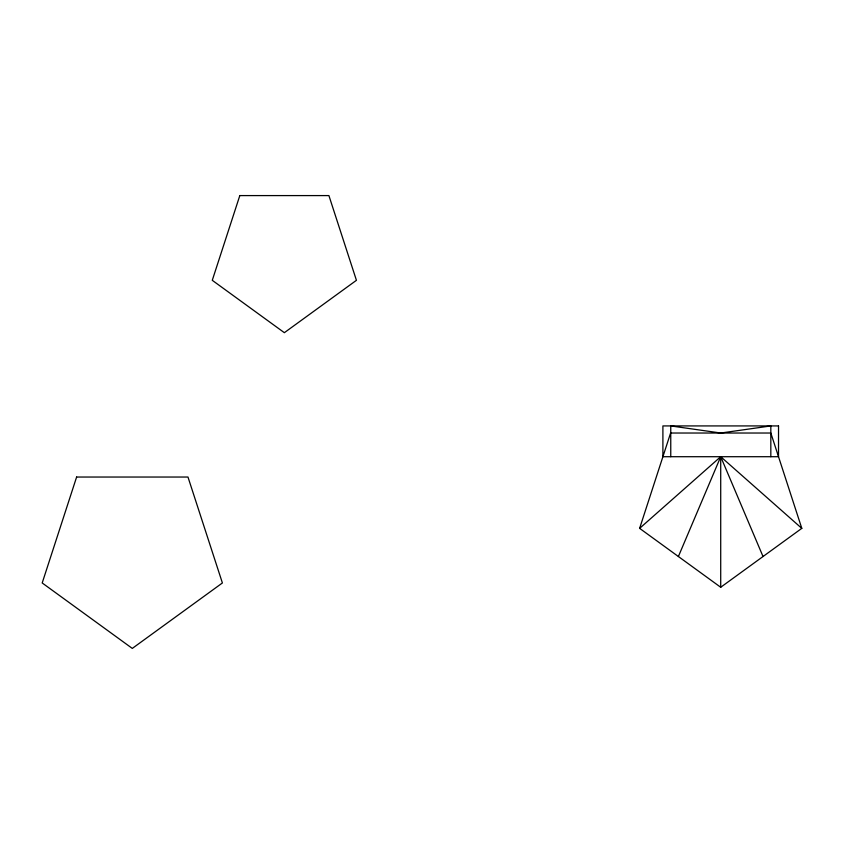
<?xml version="1.0" encoding="UTF-8"?>
<svg xmlns="http://www.w3.org/2000/svg" width="844" height="844" viewBox="0 0 844 844"><rect width="100%" height="100%" fill="white"/><g stroke="black" fill="none" stroke-linecap="round" stroke-linejoin="round"><path stroke-width="1.27" d="M639.625 528.355L670.6 433.025L770.825 433.025L801.8 528.355L720.713 587.266L639.625 528.355L720.713 456.709L801.8 528.355M678.386 556.523L720.713 456.709L763.029 556.523M770.825 456.709L770.825 425.925L720.797 433.025L670.758 425.925L670.758 456.709M720.713 456.709L720.713 587.266M76.614 477.039L42.2 582.961L132.297 648.414L222.394 582.961L187.98 477.039L76.614 477.039M239.812 195.586L212.277 280.313L284.354 332.684L356.432 280.313L328.907 195.586L239.812 195.586M778.527 425.925L662.899 425.925L662.899 456.709L778.527 456.709L778.527 425.925"/></g></svg>
